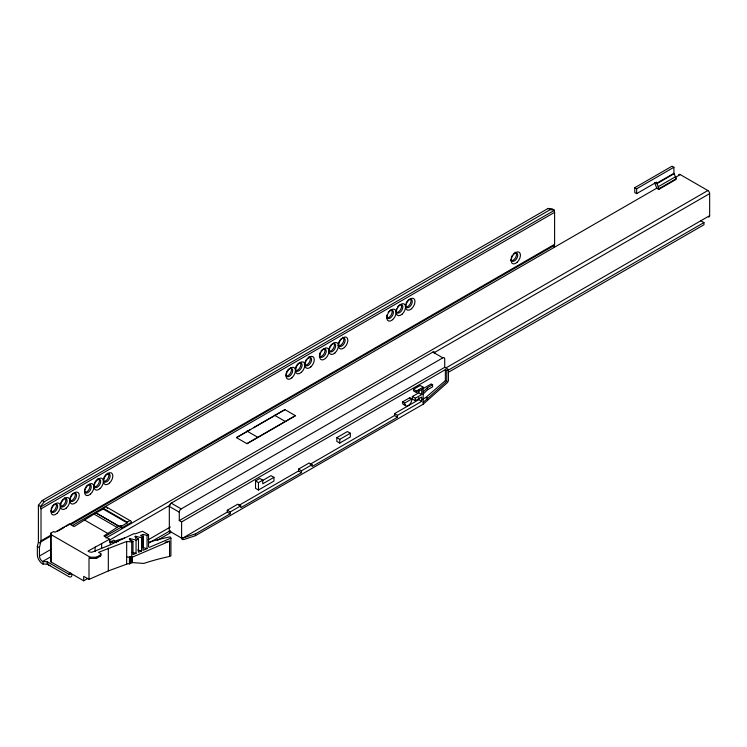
<?xml version="1.0" encoding="UTF-8"?>
<svg xmlns="http://www.w3.org/2000/svg" width="747" height="747" viewBox="0 0 747 747"><rect width="100%" height="100%" fill="white"/><g stroke="black" fill="none" stroke-linecap="round" stroke-linejoin="round"><path stroke-width="1.12" d="M87.913 578.383L83.711 580.802L83.711 576.339L89.005 579.392L108.324 570.923L127.728 563.78L129.763 563.78L129.763 556.459M109.576 541.23L111.658 541.416L113.656 540.258L115.505 541.043L113.451 542.453L109.594 542.257L109.594 539.241L88.006 551.099L89.052 551.706A2.969 1.718 0 0 0 92.852 551.893L109.305 545.245L133.937 533.657L135.17 533.853A172.118 99.37 0 0 1 142.518 531.266L148.55 534.74L148.532 546.496A1.494 0.98 -52.2 0 0 149.736 547.196L170.914 538.101L170.139 536.85A172.118 99.37 0 0 0 148.933 542.201M104.888 536.57L120.612 527.494L120.669 525.571L121.612 526.112L127.205 522.881L127.205 522.153L103.226 508.315L103.226 509.043L127.205 522.881M120.612 527.494L121.556 528.036L121.612 526.112M89.005 579.392L89.005 557.738L90.163 558.401L96.466 558.401L100.658 555.983L100.826 553.658L98.548 552.341L126.691 541.444L131.752 541.958L132.975 541.435L132.975 554.648L136.057 553.322L136.057 540.109L138.475 539.073L138.475 552.285L141.556 550.969L141.556 537.747L143.013 537.121L143.013 550.343L147.047 548.606L147.047 535.384L148.55 534.74M100.658 555.983L100.826 553.658M129.847 563.77L131.696 562.64A4.417 1.438 20.5 0 1 132.21 562.64A203.595 66.259 20.5 0 1 143.751 563.453A169.336 97.764 0 0 1 169.56 556.459L170.914 555.88L170.914 538.101M554.078 209.991L550.24 209.646L44.334 501.723L40.497 506.503L41.02 508.847L41.02 540.828L39.451 547.644L39.451 556.039A4.454 2.568 60 0 0 42.598 561.492L47.304 561.781L68.827 574.21A1.485 0.859 60 0 0 69.873 573.603L71.973 574.817A4.454 2.568 60 0 1 68.827 576.628L47.304 564.209L42.598 563.91A7.423 4.286 60 0 1 37.35 554.825L37.35 546.431L38.396 542.107L38.396 505.289L42.243 500.518L548.139 208.432L551.977 208.777L554.078 209.991L554.601 212.335L554.601 244.325L554.078 246.799M423.129 402.428L446.734 381.353L446.734 370.428L448.405 369.466L448.405 380.064M448.34 380.671A2.671 1.541 -60 0 1 446.967 383.006L423.222 404.174L195.49 535.655L183.986 539.493M423.129 394.099L427.517 389.747L432.569 386.834L432.569 384.724L427.517 387.637L423.129 391.998M422.083 399.645L425.865 397.46L445.371 380.568L445.371 369.644L446.734 370.428M83.711 580.802L50.936 561.884L50.777 533.181L53.663 531.519L54.951 532.266L69.434 523.899L74.074 526.579L96.027 512.834L119.249 526.392L120.669 525.571M109.594 539.241L103.898 535.954L119.062 526.131M236.463 437.611L284.934 409.627L295.429 415.687L246.949 443.671L236.463 437.611L250.6 429.45M246.949 443.671L295.429 415.687M40.497 507.017L554.078 210.505M41.02 508.847L554.601 212.335M658.742 189.421L658.742 188.823A3.408 1.97 60 0 0 658.191 186.731L656.585 182.128L636.649 193.632L634.763 192.549L634.763 187.702L672.011 166.198L673.897 167.281L673.915 173.519L675.503 176.74A3.408 1.97 60 0 1 676.054 178.822L676.054 179.429L658.742 189.421L656.846 188.337L655.25 184.332A3.408 1.97 60 0 1 654.717 182.641M634.763 187.702L636.649 188.786L673.897 167.281M656.585 183.332L673.897 173.341M656.706 183.79L674.018 173.799M41.02 540.828L51.113 535.011M57.164 531.509L64.233 527.438M66.25 526.271L554.601 244.325M40.497 542.061L51.599 535.646M70.769 524.581L554.078 245.548M658.191 186.731L675.503 176.74M72.328 525.589L657.043 188.011M675.223 177.515L680.274 174.602L707.867 190.532A2.521 1.457 60 0 1 709.65 193.622L709.65 215.668A2.521 1.457 60 0 1 708.417 216.919M103.226 508.315L105.971 506.727L131.276 521.341L131.313 522.405L121.556 528.036M96.027 512.834L103.226 509.043M658.742 188.823L676.054 178.822M253.625 427.695L273.822 416.042M275.848 414.874L284.934 409.627M39.451 556.039L51.562 549.045M42.598 561.492L50.665 556.823M127.205 522.153L129.941 520.575M105.99 538.027L707.867 190.532M170.914 532.256A2.671 1.541 -60 0 1 169.317 531.024L169.317 506.429A2.671 1.541 -60 0 1 171.203 503.151L432.877 352.08A2.671 1.541 -60 0 1 434.735 352.845M109.846 539.913L170.316 505M433.923 352.808L709.65 193.622M50.777 533.181L50.936 534.544L90.163 557.197L96.466 557.197L100.658 554.769M181.176 508.912L442.84 357.841A2.671 1.541 -60 0 1 444.726 358.924L444.726 367.347L179.28 520.603L179.28 512.181A2.671 1.541 -60 0 1 181.176 508.912L171.203 503.151M68.827 574.21L70.844 573.042M148.167 539.838L170.381 527.008M446.071 367.841L709.65 215.668M179.28 520.603L181.596 521.929L445.371 369.644M310.126 464.279L394.537 415.547L394.537 413.661L397.479 415.36L421.7 401.372L421.7 397.021L415.313 400.709L412.372 399.01L412.372 396.536L415.313 398.226L421.7 394.537L421.7 389.542L416.452 392.577L413.521 390.877L413.521 389.336L420.188 385.489L423.129 387.179L423.222 404.174M255.521 480.956L259.797 478.482L262.739 480.181L262.739 483.813L273.953 477.342L273.953 481.068L258.453 490.013L255.521 488.323L255.521 480.956L258.453 482.646L262.739 480.181M149.139 542.901L170.363 530.65M448.275 370.195L703.954 222.578L703.954 224.763L448.275 372.38M157.225 540.417L171.371 532.247M413.521 389.336L416.452 391.036L423.129 387.179M262.608 480.498L271.012 475.643L273.953 477.342M336.832 437.649L347.411 431.542L350.343 433.232L350.343 436.967L339.773 443.074L336.832 441.374L336.832 437.649L339.773 439.339L350.343 433.232M422.195 389.14L431.206 383.939L432.569 384.724M402.456 401.942L409.786 397.712L411.877 398.926A5.192 2.997 -60 0 1 408.217 405.574A5.192 2.997 -60 0 1 404.557 403.156L402.456 401.942A5.192 2.997 -60 0 0 405.518 404.65M412.372 396.536L418.768 392.847L421.7 394.537M404.557 403.156L411.877 398.926M183.351 539.614A2.727 1.924 -45 0 1 181.698 538.736L227.284 512.106L227.284 510.238L237.826 504.15L240.767 505.85L240.767 507.717L301.517 472.646L301.517 470.778L312.059 464.69L312.059 466.558L397.479 417.246L397.479 415.36M238.825 505.448L298.576 470.946L298.576 469.079L309.118 462.991L312.059 464.69M394.537 413.661L418.768 399.673L421.7 401.372M227.284 510.238L230.225 511.938L240.767 505.85M181.596 521.929L181.596 538.111A2.671 1.541 -60 0 0 181.624 538.475L195.49 533.853L230.225 513.805L230.225 511.938M136.057 540.109L130.165 538.634L129.268 539.026L132.975 541.435M141.556 537.747L135.655 536.281L134.759 536.663L138.475 539.073M147.047 535.384L143.116 534.404L140.539 535.515L143.013 537.121M169.56 556.459L169.56 541.202L131.752 557.43L126.635 556.917M116.457 542.714L116.457 540.567L124.572 537.999M126.635 564.312L126.691 541.444M147.047 548.606L143.116 547.626L143.116 534.404M137.625 549.988L141.556 550.969M132.126 552.341L136.057 553.322M700.453 220.561L703.954 222.578M548.139 208.432L550.24 209.646M432.877 352.08L442.84 357.841M444.726 367.347L448.405 369.466M445.371 380.568L446.734 381.353M425.865 397.46L427.303 398.291M394.537 415.547L397.479 417.246M274.438 415.183L284.934 421.243M246.949 431.056L257.444 437.116M298.576 469.079L301.517 470.778M298.576 470.946L301.517 472.646M227.284 512.106L230.225 513.805M169.317 506.429L179.28 512.181M169.317 531.024L181.596 538.111M96.214 513.096L119.249 526.392M93.935 514.048L116.962 527.345M84.99 520.286L108.016 533.582M42.243 500.518L44.334 501.723M111.658 541.416L113.451 542.453M38.396 505.289L40.497 506.503M38.396 542.107L40.497 543.312M37.35 546.431L39.451 547.644M116.457 540.567L118.185 541.78M107.307 507.502L107.335 508.558M636.649 188.786L636.649 193.632M427.517 387.637L427.517 389.747M427.517 397.992L427.517 399.85M418.768 389.85L418.768 392.847M418.768 397.497L418.768 399.673M416.452 391.036L416.452 392.577M415.313 398.226L415.313 400.709M339.773 439.339L339.773 443.074M258.453 482.646L258.453 490.013M195.49 533.853L195.49 535.655M135.655 536.281L135.655 538.484M132.21 556.945L132.21 562.64M131.752 541.958L131.696 562.64M130.622 556.459L130.622 563.275M130.165 538.634L130.165 540.837M129.446 556.599L129.446 563.789M110.341 542.322L110.341 544.591M108.324 548.055L108.324 570.923M101.648 543.835L101.648 548.391M96.466 557.197L96.466 558.401M95.121 546.991L95.121 551.547M90.163 557.197L90.163 558.401M50.936 534.544L50.936 561.884M47.304 561.781L47.304 564.209M43.037 561.744L43.037 564.162M50.422 565.544A2.969 1.709 0 0 1 47.957 563.583M308.931 356.655A4.678 2.699 -60 0 1 309.669 361.567A4.678 2.699 -60 0 1 305.047 365.078M304.655 364.909A4.678 2.699 -60 0 1 304.318 364.648M307.232 358.551A4.678 2.699 -60 0 1 311.518 359.111A4.678 2.699 -60 0 1 308.25 365.404A4.678 2.699 -60 0 1 304.991 362.883M305.112 362.23A4.678 2.699 -60 0 1 305.579 360.894M305.915 360.241A4.678 2.699 -60 0 1 306.307 359.624M87.922 484.98A4.678 2.699 -60 0 1 91.227 486.895A4.678 2.699 -60 0 1 87.922 492.618A4.678 2.699 -60 0 1 84.616 490.704M84.775 489.434A4.678 2.699 -60 0 1 85.251 488.099M85.588 487.446A4.678 2.699 -60 0 1 85.98 486.829M86.419 486.269A4.678 2.699 -60 0 1 87.408 485.326M95.42 481.385A4.678 2.699 -60 0 1 100.509 480.349A4.678 2.699 -60 0 1 97.362 487.165A4.678 2.699 -60 0 1 94.225 483.981M94.421 483.318A4.678 2.699 -60 0 1 95.028 482.002M107.325 473.831A4.678 2.699 -60 0 1 109.996 477.044A4.678 2.699 -60 0 1 105.626 482.142A4.678 2.699 -60 0 1 103.861 477.865M104.132 477.193A4.678 2.699 -60 0 1 105.308 475.363M105.785 474.859A4.678 2.699 -60 0 1 106.802 474.084M89.332 484.289A4.678 2.699 -60 0 1 88.996 489.425A4.678 2.699 -60 0 1 84.719 492.282M98.044 478.407A4.678 2.699 -60 0 1 98.613 483.645A4.678 2.699 -60 0 1 93.767 486.671M107.885 473.122A4.678 2.699 -60 0 1 108.063 478.192A4.678 2.699 -60 0 1 103.609 481.376M54.344 504.365A4.678 2.699 -60 0 1 57.65 506.27A4.678 2.699 -60 0 1 54.344 512.003A4.678 2.699 -60 0 1 51.039 510.089M51.207 508.819A4.678 2.699 -60 0 1 51.674 507.484M52.01 506.83A4.678 2.699 -60 0 1 52.402 506.214M52.85 505.644A4.678 2.699 -60 0 1 53.831 504.711M56.034 504.02A4.678 2.699 -60 0 1 55.231 509.118A4.678 2.699 -60 0 1 51.141 511.667M60.843 502.703A4.678 2.699 -60 0 1 66.362 498.847A4.678 2.699 -60 0 1 64.644 505.924A4.678 2.699 -60 0 1 60.526 504.02M64.475 497.791A4.678 2.699 -60 0 1 65.045 503.03A4.678 2.699 -60 0 1 60.19 506.055M73.748 493.207A4.678 2.699 -60 0 1 76.427 496.428A4.678 2.699 -60 0 1 72.048 501.526A4.678 2.699 -60 0 1 70.283 497.25M70.554 496.578A4.678 2.699 -60 0 1 70.9 495.933M71.292 495.317A4.678 2.699 -60 0 1 71.731 494.747M72.207 494.243A4.678 2.699 -60 0 1 73.234 493.459M74.644 492.768A4.678 2.699 -60 0 1 74.308 497.904A4.678 2.699 -60 0 1 70.031 500.761M514.412 253.289A4.678 2.699 -60 0 1 517.718 255.194A4.678 2.699 -60 0 1 514.412 260.918A4.678 2.699 -60 0 1 511.116 259.013M511.275 257.734A4.678 2.699 -60 0 1 511.742 256.398M512.078 255.754A4.678 2.699 -60 0 1 512.47 255.138M513.394 254.064A4.678 2.699 -60 0 1 513.899 253.635M515.103 252.169A4.678 2.699 -60 0 1 515.832 257.071A4.678 2.699 -60 0 1 511.219 260.582M510.817 260.423A4.678 2.699 -60 0 1 510.481 260.161M389.57 310.873A4.678 2.699 -60 0 1 393.389 312.433A4.678 2.699 -60 0 1 389.57 318.409A4.678 2.699 -60 0 1 386.946 314.982M388.141 312.377A4.678 2.699 -60 0 1 389.066 311.303M391.167 309.566A4.678 2.699 -60 0 1 391.167 314.963A4.678 2.699 -60 0 1 386.488 317.662M296.867 365.078A4.678 2.699 -60 0 1 302.003 364.209A4.678 2.699 -60 0 1 298.464 371.035A4.678 2.699 -60 0 1 295.868 367.01M296.139 366.347A4.678 2.699 -60 0 1 296.475 365.694M300.219 362.528A4.678 2.699 -60 0 1 299.883 367.664A4.678 2.699 -60 0 1 295.607 370.531M397.591 306.924A4.678 2.699 -60 0 1 402.474 305.458A4.678 2.699 -60 0 1 400.551 311.929A4.678 2.699 -60 0 1 396.265 311.378M396.265 310.182A4.678 2.699 -60 0 1 396.582 308.856M407.47 300.91A4.678 2.699 -60 0 1 412.167 300.611A4.678 2.699 -60 0 1 409.151 307.148A4.678 2.699 -60 0 1 405.705 304.729M406.032 303.413A4.678 2.699 -60 0 1 407.031 301.471M400.943 304.374A4.678 2.699 -60 0 1 400.607 309.519A4.678 2.699 -60 0 1 396.33 312.377M410.663 299.286A4.678 2.699 -60 0 1 409.655 304.683A4.678 2.699 -60 0 1 405.378 306.765M322.424 349.643A4.678 2.699 -60 0 1 326.243 351.202A4.678 2.699 -60 0 1 322.424 357.178A4.678 2.699 -60 0 1 319.8 353.751M319.996 353.079A4.678 2.699 -60 0 1 320.267 352.416M320.995 351.146A4.678 2.699 -60 0 1 321.92 350.072M288.846 369.027A4.678 2.699 -60 0 1 292.675 370.587A4.678 2.699 -60 0 1 288.846 376.563A4.678 2.699 -60 0 1 286.222 373.127M286.418 372.464A4.678 2.699 -60 0 1 286.689 371.801M287.025 371.147A4.678 2.699 -60 0 1 288.342 369.457M330.435 345.693A4.678 2.699 -60 0 1 335.571 344.834A4.678 2.699 -60 0 1 332.032 351.66A4.678 2.699 -60 0 1 329.436 347.626M329.707 346.963A4.678 2.699 -60 0 1 330.043 346.309M340.324 339.67A4.678 2.699 -60 0 1 345.021 339.381A4.678 2.699 -60 0 1 341.995 345.917A4.678 2.699 -60 0 1 338.559 343.499M338.68 342.845A4.678 2.699 -60 0 1 339.147 341.51M339.483 340.856A4.678 2.699 -60 0 1 339.885 340.24M324.357 348.597A4.678 2.699 -60 0 1 323.825 354.05A4.678 2.699 -60 0 1 319.342 356.431M333.797 343.144A4.678 2.699 -60 0 1 333.461 348.279A4.678 2.699 -60 0 1 329.184 351.146M342.509 337.27A4.678 2.699 -60 0 1 343.237 342.182A4.678 2.699 -60 0 1 338.624 345.693M338.232 345.525A4.678 2.699 -60 0 1 337.896 345.273M290.779 367.982A4.678 2.699 -60 0 1 290.256 373.435A4.678 2.699 -60 0 1 285.765 375.816M165.059 542.201A169.336 97.764 0 0 1 169.56 541.202M678.575 175.041A2.521 1.457 60 0 1 680.274 174.602M409.786 397.712A5.192 2.997 -60 0 1 409.776 398.412M392.661 319.641A6.602 3.81 -60 0 0 394.752 309.417A6.602 3.81 -60 0 0 386.946 316.336A6.602 3.81 -60 0 0 392.661 319.641M310.827 366.889A6.602 3.81 -60 0 0 312.918 356.664A6.602 3.81 -60 0 0 305.103 363.584A6.602 3.81 -60 0 0 310.827 366.889M90.49 494.094A6.602 3.81 -60 0 0 92.591 483.869A6.602 3.81 -60 0 0 84.775 490.798A6.602 3.81 -60 0 0 90.49 494.094M99.939 488.641A6.602 3.81 -60 0 0 102.031 478.416A6.602 3.81 -60 0 0 94.215 485.345A6.602 3.81 -60 0 0 99.939 488.641M109.379 483.197A6.602 3.81 -60 0 0 111.471 472.963A6.602 3.81 -60 0 0 103.665 479.891A6.602 3.81 -60 0 0 109.379 483.197M56.921 513.478A6.602 3.81 -60 0 0 59.013 503.254A6.602 3.81 -60 0 0 51.198 510.182A6.602 3.81 -60 0 0 56.921 513.478M66.362 508.025A6.602 3.81 -60 0 0 68.453 497.801A6.602 3.81 -60 0 0 60.647 504.729A6.602 3.81 -60 0 0 66.362 508.025M75.802 502.572A6.602 3.81 -60 0 0 77.893 492.348A6.602 3.81 -60 0 0 70.087 499.276A6.602 3.81 -60 0 0 75.802 502.572M516.989 262.402A6.602 3.81 -60 0 0 519.081 252.169A6.602 3.81 -60 0 0 511.275 259.097A6.602 3.81 -60 0 0 516.989 262.402M402.101 314.188A6.602 3.81 -60 0 0 404.192 303.964A6.602 3.81 -60 0 0 396.386 310.892A6.602 3.81 -60 0 0 402.101 314.188M411.541 308.735A6.602 3.81 -60 0 0 413.642 298.511A6.602 3.81 -60 0 0 405.826 305.439A6.602 3.81 -60 0 0 411.541 308.735M325.515 358.411A6.602 3.81 -60 0 0 327.606 348.177A6.602 3.81 -60 0 0 319.791 355.105A6.602 3.81 -60 0 0 325.515 358.411M334.955 352.957A6.602 3.81 -60 0 0 337.046 342.733A6.602 3.81 -60 0 0 329.24 349.652A6.602 3.81 -60 0 0 334.955 352.957M344.395 347.504A6.602 3.81 -60 0 0 346.487 337.28A6.602 3.81 -60 0 0 338.68 344.208A6.602 3.81 -60 0 0 344.395 347.504M291.937 377.795A6.602 3.81 -60 0 0 294.029 367.561A6.602 3.81 -60 0 0 286.222 374.49A6.602 3.81 -60 0 0 291.937 377.795M301.377 372.342A6.602 3.81 -60 0 0 303.478 362.118A6.602 3.81 -60 0 0 295.663 369.037A6.602 3.81 -60 0 0 301.377 372.342"/></g></svg>
